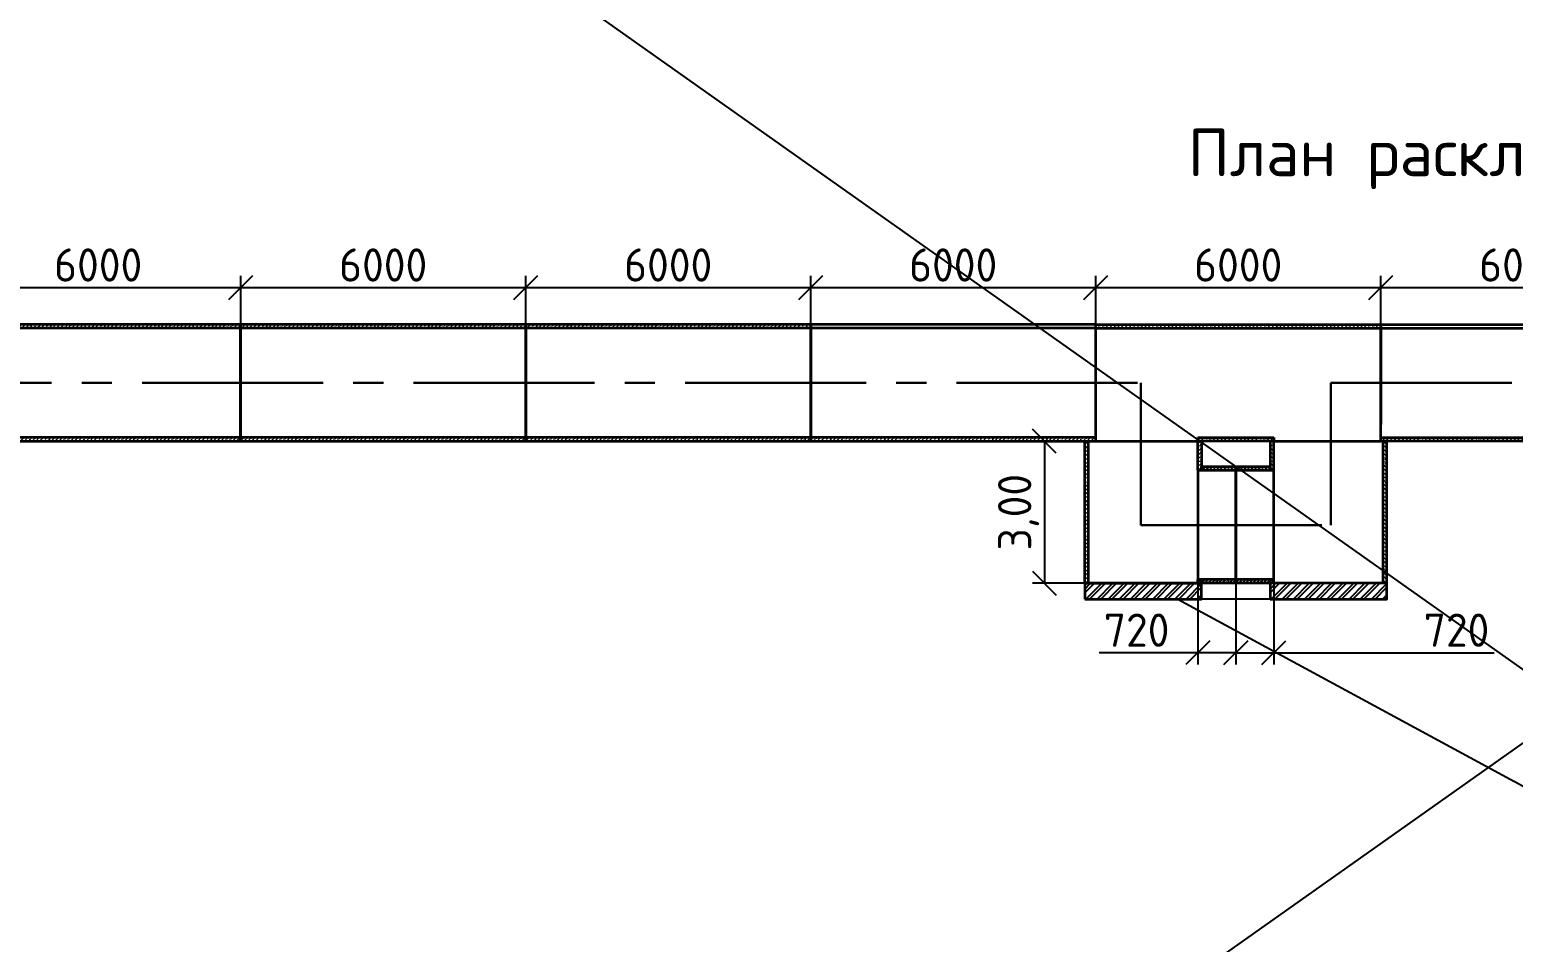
# Model space of a CAD drawing. Header units: millimetres. Extents: x 1601 to 14530, y 1157 to 12625.
# Drawn here: x 11548 to 11704.2, y 3016.1 to 3112.2 of the extents above; entities that cross this region are included whole.
import ezdxf
from ezdxf import colors
from ezdxf.entities.mleader import LeaderData, LeaderLine
from ezdxf.math import Vec2, Vec3

# ---------------------------------------------------------------- set-up
doc = ezdxf.new("R2010")
doc.units = ezdxf.units.MM
doc.linetypes.add('ACAD_ISO04W100', pattern=[30, 24, -3, 0, -3])
doc.linetypes.add('осевая2', pattern=[28.575, 19.05, -3.175, 3.175, -3.175])
for name, color, linetype, lineweight in [('Осевая', 2, 'осевая2', 30), ('Размер 3.5', 250, 'Continuous', 35), ('таблица', 250, 'Continuous', 35), ('шриховка', 251, 'ACAD_ISO04W100', 15)]:
    doc.layers.add(name, color=color, linetype=linetype, lineweight=lineweight)
doc.styles.add('-ISOCPEUR-', font='isocpeur.TTF')
doc.styles.add('GOST', font='GOST Common.ttf')
doc.dimstyles.new('М 1 к 200', dxfattribs={"dimtxt": 3.5, "dimasz": 2.5, "dimexe": 1.25, "dimexo": 0, "dimtad": 1, "dimlfac": 0.2, "dimrnd": 0.1, "dimzin": 1, "dimtxsty": 'GOST', "dimblk": 'OBLIQUE', "dimcen": 2.5, "dimclrd": 256, "dimclre": 256, "dimclrt": 256, "dimadec": 0, "dimazin": 2, "dimtfac": 1, "dimtmove": 0, "dimatfit": 3, "dimldrblk": 'NONE', "dimfxl": 1.25, "dimlwd": -1, "dimlwe": -1, "dimarcsym": 0})
pattern_1 = [(45, (-5955.2925, -1907.5019), (0.152215341, 0.558122918), [0.71755, -0.14351, 0, -0.14351])]
pattern_2 = [(45, (-5904.34743, -1568.37626), (0.1522153413, 0.558122918), [0.71755, -0.14351, 0, -0.14351])]
pattern_3 = [(315, (9777.2064, 9024.18965), (0.558122918, -0.152215341), [0.71755, -0.14351, 0, -0.14351])]

# ---------------------------------------------------------------- blocks, each defined once
blk = doc.blocks.new('Лоток')
at = {"layer": 'шриховка'}
h = blk.add_hatch(dxfattribs=at)
h.set_pattern_fill('ANSI36', color=256, scale=0.0904)
h.set_pattern_definition(pattern_1)
h.paths.add_polyline_path([(30, 5.75), (30, 6.15), (0, 6.15), (0, 5.75)])
h = blk.add_hatch(dxfattribs=at)
h.set_pattern_fill('ANSI36', color=256, scale=0.0904)
h.set_pattern_definition(pattern_1)
h.paths.add_polyline_path([(30, -6.15), (30, -5.75), (0, -5.75), (0, -6.15)])
blk.add_lwpolyline([(0, -5.75), (30, -5.75), (30, -6.15), (0, -6.15)], close=True)
at = {"layer": 'таблица'}
for p, q in [((30, 5.75), (0, 5.75)), ((30, -5.75), (0, -5.75))]:
    blk.add_line(p, q, dxfattribs=at)
blk.add_lwpolyline([(30, 6.15), (0, 6.15), (0, -6.15), (30, -6.15)], close=True, dxfattribs=at)
blk = doc.blocks.new('_Oblique')
at = {"color": 0, "linetype": 'ByBlock', "lineweight": -2}
blk.add_line((-0.5, -0.5), (0.5, 0.5), dxfattribs=at)
blk = doc.blocks.new('*D258')
at = {"transparency": 16777216}
for p, q in [((11540.21, 3081.2), (11540.21, 3086.32)), ((11570.21, 3081.2), (11570.21, 3086.32)), ((11540.21, 3085.07), (11570.21, 3085.07))]:
    blk.add_line(p, q, dxfattribs=at)
at = {"layer": 'Defpoints', "color": 0, "transparency": 16777216}
for p in [(11570.21, 3085.07), (11540.21, 3081.2), (11570.21, 3081.2)]:
    blk.add_point(p, dxfattribs=at)
at = {"transparency": 16777216, "xscale": 2.5, "yscale": 2.5, "zscale": 2.5, "rotation": 180}
blk.add_blockref('_Oblique', (11540.21, 3085.07), dxfattribs=at)
at = {"transparency": 16777216, "xscale": 2.5, "yscale": 2.5, "zscale": 2.5}
blk.add_blockref('_Oblique', (11570.21, 3085.07), dxfattribs=at)
at = {"transparency": 16777216, "insert": (11555.21, 3087.45), "char_height": 3.5, "attachment_point": 5, "style": 'GOST'}
blk.add_mtext('6000', dxfattribs=at)
blk = doc.blocks.new('_None')
blk = doc.blocks.new('*D259')
at = {"transparency": 16777216}
for p, q in [((11570.21, 3081.2), (11570.21, 3086.32)), ((11600.21, 3081.2), (11600.21, 3086.32)), ((11570.21, 3085.07), (11600.21, 3085.07))]:
    blk.add_line(p, q, dxfattribs=at)
at = {"layer": 'Defpoints', "color": 0, "transparency": 16777216}
for p in [(11600.21, 3085.07), (11570.21, 3081.2), (11600.21, 3081.2)]:
    blk.add_point(p, dxfattribs=at)
at = {"transparency": 16777216, "xscale": 2.5, "yscale": 2.5, "zscale": 2.5, "rotation": 180}
blk.add_blockref('_Oblique', (11570.21, 3085.07), dxfattribs=at)
at = {"transparency": 16777216, "xscale": 2.5, "yscale": 2.5, "zscale": 2.5}
blk.add_blockref('_Oblique', (11600.21, 3085.07), dxfattribs=at)
at = {"transparency": 16777216, "insert": (11585.21, 3087.45), "char_height": 3.5, "attachment_point": 5, "style": 'GOST'}
blk.add_mtext('6000', dxfattribs=at)
blk = doc.blocks.new('*D260')
at = {"transparency": 16777216}
for p, q in [((11600.21, 3081.2), (11600.21, 3086.32)), ((11630.21, 3081.2), (11630.21, 3086.32)), ((11600.21, 3085.07), (11630.21, 3085.07))]:
    blk.add_line(p, q, dxfattribs=at)
at = {"layer": 'Defpoints', "color": 0, "transparency": 16777216}
for p in [(11630.21, 3085.07), (11600.21, 3081.2), (11630.21, 3081.2)]:
    blk.add_point(p, dxfattribs=at)
at = {"transparency": 16777216, "xscale": 2.5, "yscale": 2.5, "zscale": 2.5, "rotation": 180}
blk.add_blockref('_Oblique', (11600.21, 3085.07), dxfattribs=at)
at = {"transparency": 16777216, "xscale": 2.5, "yscale": 2.5, "zscale": 2.5}
blk.add_blockref('_Oblique', (11630.21, 3085.07), dxfattribs=at)
at = {"transparency": 16777216, "insert": (11615.21, 3087.45), "char_height": 3.5, "attachment_point": 5, "style": 'GOST'}
blk.add_mtext('6000', dxfattribs=at)
blk = doc.blocks.new('*D261')
at = {"transparency": 16777216}
for p, q in [((11630.21, 3081.2), (11630.21, 3086.32)), ((11660.21, 3081.2), (11660.21, 3086.32)), ((11630.21, 3085.07), (11660.21, 3085.07))]:
    blk.add_line(p, q, dxfattribs=at)
at = {"layer": 'Defpoints', "color": 0, "transparency": 16777216}
for p in [(11660.21, 3085.07), (11630.21, 3081.2), (11660.21, 3081.2)]:
    blk.add_point(p, dxfattribs=at)
at = {"transparency": 16777216, "xscale": 2.5, "yscale": 2.5, "zscale": 2.5, "rotation": 180}
blk.add_blockref('_Oblique', (11630.21, 3085.07), dxfattribs=at)
at = {"transparency": 16777216, "xscale": 2.5, "yscale": 2.5, "zscale": 2.5}
blk.add_blockref('_Oblique', (11660.21, 3085.07), dxfattribs=at)
at = {"transparency": 16777216, "insert": (11645.21, 3087.45), "char_height": 3.5, "attachment_point": 5, "style": 'GOST'}
blk.add_mtext('6000', dxfattribs=at)
blk = doc.blocks.new('*D262')
at = {"transparency": 16777216}
for p, q in [((11660.21, 3081.2), (11660.21, 3086.32)), ((11690.21, 3081.2), (11690.21, 3086.32)), ((11660.21, 3085.07), (11690.21, 3085.07))]:
    blk.add_line(p, q, dxfattribs=at)
at = {"layer": 'Defpoints', "color": 0, "transparency": 16777216}
for p in [(11690.21, 3085.07), (11660.21, 3081.2), (11690.21, 3081.2)]:
    blk.add_point(p, dxfattribs=at)
at = {"transparency": 16777216, "xscale": 2.5, "yscale": 2.5, "zscale": 2.5, "rotation": 180}
blk.add_blockref('_Oblique', (11660.21, 3085.07), dxfattribs=at)
at = {"transparency": 16777216, "xscale": 2.5, "yscale": 2.5, "zscale": 2.5}
blk.add_blockref('_Oblique', (11690.21, 3085.07), dxfattribs=at)
at = {"transparency": 16777216, "insert": (11675.21, 3087.45), "char_height": 3.5, "attachment_point": 5, "style": 'GOST'}
blk.add_mtext('6000', dxfattribs=at)
blk = doc.blocks.new('*D263')
at = {"transparency": 16777216}
for p, q in [((11690.21, 3081.2), (11690.21, 3086.32)), ((11720.21, 3081.2), (11720.21, 3086.32)), ((11690.21, 3085.07), (11720.21, 3085.07))]:
    blk.add_line(p, q, dxfattribs=at)
at = {"layer": 'Defpoints', "color": 0, "transparency": 16777216}
for p in [(11720.21, 3085.07), (11690.21, 3081.2), (11720.21, 3081.2)]:
    blk.add_point(p, dxfattribs=at)
at = {"transparency": 16777216, "xscale": 2.5, "yscale": 2.5, "zscale": 2.5, "rotation": 180}
blk.add_blockref('_Oblique', (11690.21, 3085.07), dxfattribs=at)
at = {"transparency": 16777216, "xscale": 2.5, "yscale": 2.5, "zscale": 2.5}
blk.add_blockref('_Oblique', (11720.21, 3085.07), dxfattribs=at)
at = {"transparency": 16777216, "insert": (11705.21, 3087.45), "char_height": 3.5, "attachment_point": 5, "style": 'GOST'}
blk.add_mtext('6000', dxfattribs=at)
blk = doc.blocks.new('*D308')
at = {"transparency": 16777216}
for p, q in [((11659.06, 3068.9), (11653.56, 3068.9)), ((11654.81, 3068.9), (11654.81, 3053.95)), ((11659.06, 3053.95), (11653.56, 3053.95))]:
    blk.add_line(p, q, dxfattribs=at)
at = {"layer": 'Defpoints', "color": 0, "transparency": 16777216}
for p in [(11659.06, 3068.9), (11654.81, 3053.95), (11659.06, 3053.95)]:
    blk.add_point(p, dxfattribs=at)
at = {"transparency": 16777216, "xscale": 2.5, "yscale": 2.5, "zscale": 2.5}
for p, rotation in [((11654.81, 3068.9), 90), ((11654.81, 3053.95), 270)]:
    blk.add_blockref('_Oblique', p, dxfattribs=dict(at, rotation=rotation))
at = {"transparency": 16777216, "insert": (11652.09, 3061.42), "char_height": 3.5, "attachment_point": 5, "rotation": 90, "style": 'GOST'}
blk.add_mtext('3,00', dxfattribs=at)
blk = doc.blocks.new('*D309')
at = {"transparency": 16777216}
for p, q in [((11670.96, 3053.95), (11670.96, 3045.38)), ((11674.96, 3053.95), (11674.96, 3045.38)), ((11670.96, 3046.63), (11660.57, 3046.63)), ((11674.96, 3046.63), (11670.96, 3046.63))]:
    blk.add_line(p, q, dxfattribs=at)
at = {"layer": 'Defpoints', "color": 0, "transparency": 16777216}
for p in [(11670.96, 3053.95), (11674.96, 3053.95), (11674.96, 3046.63)]:
    blk.add_point(p, dxfattribs=at)
at = {"transparency": 16777216, "xscale": 2.5, "yscale": 2.5, "zscale": 2.5, "rotation": 180}
blk.add_blockref('_Oblique', (11670.96, 3046.63), dxfattribs=at)
at = {"transparency": 16777216, "xscale": 2.5, "yscale": 2.5, "zscale": 2.5}
blk.add_blockref('_Oblique', (11674.96, 3046.63), dxfattribs=at)
at = {"transparency": 16777216, "insert": (11664.52, 3049), "char_height": 3.5, "attachment_point": 5, "style": 'GOST'}
blk.add_mtext('720', dxfattribs=at)
blk = doc.blocks.new('*D310')
at = {"transparency": 16777216}
for p, q in [((11674.96, 3053.95), (11674.96, 3045.38)), ((11678.96, 3053.95), (11678.96, 3045.38)), ((11674.96, 3046.63), (11678.96, 3046.63)), ((11678.96, 3046.63), (11702.14, 3046.63))]:
    blk.add_line(p, q, dxfattribs=at)
at = {"layer": 'Defpoints', "color": 0, "transparency": 16777216}
for p in [(11674.96, 3053.95), (11678.96, 3053.95), (11674.96, 3046.63)]:
    blk.add_point(p, dxfattribs=at)
at = {"transparency": 16777216, "xscale": 2.5, "yscale": 2.5, "zscale": 2.5, "rotation": 180}
blk.add_blockref('_Oblique', (11674.96, 3046.63), dxfattribs=at)
at = {"transparency": 16777216, "xscale": 2.5, "yscale": 2.5, "zscale": 2.5}
blk.add_blockref('_Oblique', (11678.96, 3046.63), dxfattribs=at)
at = {"transparency": 16777216, "insert": (11698.19, 3049), "char_height": 3.5, "attachment_point": 5, "style": 'GOST'}
blk.add_mtext('720', dxfattribs=at)

msp = doc.modelspace()

# ---------------------------------------------------------------- hatches: boundary and pattern name
h = msp.add_hatch()
h.set_pattern_fill('ANSI35', scale=0.082)
h.set_pattern_definition([(45, (253.7017, 324.92013), (-0.3681905, 0.3681905), []), (45, (254.06987, 324.92013), (-0.3681905, 0.3681905), [0.650875, -0.130175, 0, -0.130175])])
h.paths.add_polyline_path([(11674.9583, 3065.8472), (11674.9583, 3066.2472), (11671.3583, 3066.2472), (11671.3583, 3065.8472)])
h.paths.add_polyline_path([(11674.9583, 3053.9472), (11674.9583, 3054.3472), (11671.3583, 3054.3472), (11671.3583, 3053.9472)])
h = msp.add_hatch()
h.set_pattern_fill('ANSI35', scale=0.082)
h.set_pattern_definition([(45, (257.3017, 324.92013), (-0.3681905, 0.3681905), []), (45, (257.66987, 324.92013), (-0.3681905, 0.3681905), [0.650875, -0.130175, 0, -0.130175])])
h.paths.add_polyline_path([(11678.5583, 3065.8472), (11678.5583, 3066.2472), (11674.9583, 3066.2472), (11674.9583, 3065.8472)])
h.paths.add_polyline_path([(11678.5583, 3053.9472), (11678.5583, 3054.3472), (11674.9583, 3054.3472), (11674.9583, 3053.9472)])
h = msp.add_hatch()
h.set_pattern_fill('ANSI32', scale=0.087)
h.set_pattern_definition([(45, (-28.19935, -9.7457), (-0.58596171, 0.58596171), []), (45, (-27.8087, -9.7457), (-0.58596171, 0.58596171), [])])
h.paths.add_polyline_path([(11671.3583, 3052.2756), (11671.3583, 3053.9472), (11659.0583, 3053.9472), (11659.0583, 3052.2756)])
h = msp.add_hatch()
h.set_pattern_fill('ANSI32', scale=0.087)
h.set_pattern_definition([(45, (-8.69935, -9.7457), (-0.58596171, 0.58596171), []), (45, (-8.3087, -9.7457), (-0.58596171, 0.58596171), [])])
h.paths.add_polyline_path([(11690.8583, 3052.2756), (11690.8583, 3053.9472), (11678.5583, 3053.9472), (11678.5583, 3052.2756)])
at = {"layer": 'шриховка'}
h = msp.add_hatch(dxfattribs=at)
h.set_pattern_fill('ANSI36', color=256, scale=0.0904)
h.set_pattern_definition(pattern_2)
h.paths.add_polyline_path([(11660.2083, 3080.7972), (11660.2083, 3081.1972), (11690.2083, 3081.1972), (11690.2083, 3080.7972)])
h = msp.add_hatch(dxfattribs=at)
h.set_pattern_fill('ANSI36', color=256, scale=0.0904)
h.set_pattern_definition([(45, (5674.91582, 1167.54525), (0.152215341, 0.558122918), [0.71755, -0.14351, 0, -0.14351])])
h.paths.add_polyline_path([(11660.2083, 3068.8972), (11660.2083, 3069.2972), (11630.2083, 3069.2972), (11630.2083, 3068.8972)])
h = msp.add_hatch(dxfattribs=at)
h.set_pattern_fill('ANSI36', color=256, scale=0.0904)
h.set_pattern_definition(pattern_2)
h.paths.add_polyline_path([(11659.4583, 3053.9472), (11659.0583, 3053.9472), (11659.0583, 3068.8972), (11659.4583, 3068.8972)])
h = msp.add_hatch(dxfattribs=at)
h.set_pattern_fill('ANSI36', color=256, scale=0.0904)
h.set_pattern_definition(pattern_2)
h.paths.add_polyline_path([(11670.9583, 3069.2972), (11670.9583, 3068.8972), (11678.9583, 3068.8972), (11678.9583, 3069.2972)])
h = msp.add_hatch(dxfattribs=at)
h.set_pattern_fill('ANSI36', color=256, scale=0.0904)
h.set_pattern_definition(pattern_2)
h.paths.add_polyline_path([(11670.9583, 3065.8472), (11671.3583, 3065.8472), (11671.3583, 3068.8972), (11670.9583, 3068.8972)])
h.paths.add_polyline_path([(11671.3583, 3054.3472), (11670.9583, 3054.3472), (11670.9583, 3053.9472), (11671.3583, 3053.9472)])
h = msp.add_hatch(dxfattribs=at)
h.set_pattern_fill('ANSI36', color=256, scale=0.0904, angle=-90)
h.set_pattern_definition(pattern_3)
h.paths.add_polyline_path([(11678.5583, 3065.8472), (11678.9583, 3065.8472), (11678.9583, 3068.8972), (11678.5583, 3068.8972)])
h.paths.add_polyline_path([(11678.9583, 3054.3472), (11678.5583, 3054.3472), (11678.5583, 3053.9472), (11678.9583, 3053.9472)])
h = msp.add_hatch(dxfattribs=at)
h.set_pattern_fill('ANSI36', color=256, scale=0.0904)
h.set_pattern_definition(pattern_2)
h.paths.add_polyline_path([(11690.2083, 3068.8972), (11690.2083, 3069.2972), (11720.2083, 3069.2972), (11720.2083, 3068.8972)])
h = msp.add_hatch(dxfattribs=at)
h.set_pattern_fill('ANSI36', color=256, scale=0.0904, angle=-90)
h.set_pattern_definition(pattern_3)
h.paths.add_polyline_path([(11690.4583, 3053.9472), (11690.8583, 3053.9472), (11690.8583, 3068.8972), (11690.4583, 3068.8972)])

# ---------------------------------------------------------------- linework, layer by layer
at = {"color": 7, "lineweight": 35}
for p, q in [((11670.9583, 3068.8972), (11670.9583, 3069.2972)), ((11678.9583, 3069.2972), (11678.9583, 3068.8972)), ((11678.9583, 3068.8972), (11690.2083, 3068.8972)), ((11678.9583, 3054.3472), (11678.9583, 3065.8472))]:
    msp.add_line(p, q, dxfattribs=at)
msp.add_line((11670.9583, 3065.8472), (11671.476, 3065.8472))
for points in [[(11630.2083, 3069.2972), (11660.2083, 3069.2972), (11660.2083, 3068.8972), (11630.2083, 3068.8972)], [(11720.2083, 3069.2972), (11690.2083, 3069.2972), (11690.2083, 3068.8972), (11720.2083, 3068.8972)]]:
    msp.add_lwpolyline(points, close=True)
for points in [[(11678.9583, 3069.2972), (11670.9583, 3069.2972)], [(11670.9583, 3068.8972), (11678.9583, 3068.8972)], [(11671.3583, 3065.8472), (11671.3583, 3068.8972), (11670.9583, 3068.8972), (11670.9583, 3065.8472)], [(11678.5583, 3065.8472), (11678.5583, 3068.8972), (11678.9583, 3068.8972), (11678.9583, 3065.8472)], [(11671.3583, 3053.9472), (11671.3583, 3054.3472)], [(11678.5583, 3053.9472), (11678.5583, 3054.3472)], [(11678.9583, 3054.3472), (11678.9583, 3053.9472)]]:
    msp.add_lwpolyline(points)
for points in [[(11670.9583, 3065.8472), (11674.9583, 3065.8472), (11674.9583, 3054.3472), (11670.9583, 3054.3472)], [(11670.9583, 3065.8472), (11670.9583, 3053.9472)], [(11671.3583, 3065.8472), (11671.3583, 3066.2472), (11674.9583, 3066.2472), (11674.9583, 3053.9472), (11671.3583, 3053.9472), (11671.3583, 3054.3472)], [(11678.5583, 3054.3472), (11678.5583, 3053.9472), (11674.9583, 3053.9472), (11674.9583, 3066.2472), (11678.5583, 3066.2472), (11678.5583, 3065.8472)], [(11678.9583, 3054.3472), (11674.9583, 3054.3472), (11674.9583, 3065.8472), (11678.9583, 3065.8472)]]:
    msp.add_lwpolyline(points, dxfattribs=at)
at = {"lineweight": 35}
for points in [[(11659.0583, 3052.2756), (11671.3583, 3052.2756), (11671.3583, 3053.9472), (11659.0583, 3053.9472)], [(11678.5583, 3052.2756), (11690.8583, 3052.2756), (11690.8583, 3053.9472), (11678.5583, 3053.9472)]]:
    msp.add_lwpolyline(points, close=True, dxfattribs=at)
at = {"layer": 'Осевая'}
msp.add_lwpolyline([(11474.1083, 3075.0472), (11664.9583, 3075.0472), (11664.9583, 3060.0472), (11684.9583, 3060.0472), (11684.9583, 3075.0472), (11895.9583, 3075.0472), (11895.9583, 3065.0472), (11932.1083, 3065.0472)], dxfattribs=at)
at = {"layer": 'таблица'}
for p, q in [((11660.2083, 3080.7972), (11630.2083, 3080.7972)), ((11660.2083, 3080.7972), (11690.2083, 3080.7972)), ((11690.2083, 3080.7972), (11720.2083, 3080.7972)), ((11660.2083, 3069.2972), (11630.2083, 3069.2972)), ((11659.4583, 3053.9472), (11659.4583, 3068.8972)), ((11670.9583, 3069.2972), (11678.9583, 3069.2972)), ((11670.9583, 3065.8472), (11670.9583, 3068.8972)), ((11678.9583, 3065.8472), (11678.9583, 3068.8972)), ((11690.2083, 3069.2972), (11720.2083, 3069.2972)), ((11690.4583, 3053.9472), (11690.4583, 3068.8972)), ((11659.0583, 3053.9472), (11671.3583, 3053.9472)), ((11670.9583, 3053.9472), (11670.9583, 3054.3472)), ((11690.8583, 3053.9472), (11678.5583, 3053.9472)), ((11678.9583, 3053.9472), (11678.9583, 3054.3472))]:
    msp.add_line(p, q, dxfattribs=at)
for points in [[(11660.2083, 3081.1972), (11630.2083, 3081.1972), (11630.2083, 3068.8972), (11660.2083, 3068.8972)], [(11690.2083, 3081.1972), (11720.2083, 3081.1972), (11720.2083, 3068.8972), (11690.2083, 3068.8972)]]:
    msp.add_lwpolyline(points, close=True, dxfattribs=at)
for points in [[(11660.2083, 3070.7407), (11660.2083, 3081.1972), (11690.2083, 3081.1972), (11690.2083, 3070.6379)], [(11659.0583, 3053.9472), (11659.0583, 3068.8972), (11671.3583, 3068.8972), (11671.3583, 3065.8472)], [(11678.9583, 3068.8972), (11670.9583, 3068.8972)], [(11678.9583, 3068.8972), (11678.5583, 3068.8972), (11678.5583, 3065.8472)], [(11690.8583, 3053.9472), (11690.8583, 3068.8972), (11690.4583, 3068.8972)], [(11671.3583, 3054.3472), (11671.3583, 3053.9472)], [(11678.5583, 3054.3472), (11678.5583, 3053.9472)]]:
    msp.add_lwpolyline(points, dxfattribs=at)

# ---------------------------------------------------------------- block references
for p in [(11540.2083, 3075.0472), (11570.2083, 3075.0472), (11600.2083, 3075.0472)]:
    msp.add_blockref('Лоток', p)

# ---------------------------------------------------------------- texts
at = {"layer": 'Размер 3.5', "color": 18, "true_color": 0x000000, "style": '-ISOCPEUR-'}
msp.add_text('План раскладки  лотков канала (1:200)', height=5, dxfattribs=at).set_placement((11669.9015, 3096.7985))

# ---------------------------------------------------------------- dimensions: what is measured, and where the dimension line sits
for base, p1, p2, picture, middle in [((11570.2083, 3085.0728), (11540.2083, 3081.1972), (11570.2083, 3081.1972), '*D258', (11555.2083, 3087.4478)), ((11600.2083, 3085.0728), (11570.2083, 3081.1972), (11600.2083, 3081.1972), '*D259', (11585.2083, 3087.4478)), ((11630.2083, 3085.0728), (11600.2083, 3081.1972), (11630.2083, 3081.1972), '*D260', (11615.2083, 3087.4478)), ((11660.2083, 3085.0728), (11630.2083, 3081.1972), (11660.2083, 3081.1972), '*D261', (11645.2083, 3087.4478)), ((11690.2083, 3085.0728), (11660.2083, 3081.1972), (11690.2083, 3081.1972), '*D262', (11675.2083, 3087.4478)), ((11720.2083, 3085.0728), (11690.2083, 3081.1972), (11720.2083, 3081.1972), '*D263', (11705.2083, 3087.4478))]:
    dim = msp.add_linear_dim(base=base, p1=p1, p2=p2, text='6000', dimstyle='М 1 к 200')
    dim.commit()
    dim.dimension.update_dxf_attribs({"geometry": picture, "text_midpoint": middle})
dim = msp.add_linear_dim(base=(11654.8142, 3053.9472), p1=(11659.0583, 3068.8972), p2=(11659.0583, 3053.9472), angle=90, dimstyle='М 1 к 200')
dim.commit()
dim.dimension.update_dxf_attribs({"geometry": '*D308', "text_midpoint": (11652.0892, 3061.4222)})

# ---------------------------------------------------------------- next in the draw order: leaders
at = {"layer": 'Размер 3.5'}
ml = msp.add_multileader_mtext('Standard', dxfattribs=at)
ml.set_content('Заделка отверстия\\Pбетоном Б 15', color=256, style='-ISOCPEUR-')
ml.set_leader_properties()
ml.build(insert=Vec2(0, 0))
ml.multileader.update_dxf_attribs({"text_left_attachment_type": 6, "text_right_attachment_type": 6, "dogleg_length": 0.36, "arrow_head_size": 0.18})
ctx = ml.context
ctx.base_point, ctx.char_height, ctx.arrow_head_size, ctx.landing_gap_size, ctx.plane_origin = Vec3(11705.8958, 3032.4153), 3.5, 0.18, 0.09, Vec3(11673.5478, 3033.8705)
ctx.left_attachment, ctx.right_attachment = 6, 6
notes = []
notes.append((ctx, [(1, (1, 1, 0), (11705.5358, 3032.4153), (1, 0), 0.36, [(1, [(11683.4595, 3052.2756), (11668.8484, 3052.2756)], 0, [])])]))
ctx.mtext.insert, ctx.mtext.width, ctx.mtext.flow_direction = Vec3(11705.9858, 3036.6153), 44.240397, 5
ctx.mtext.has_bg_fill, ctx.mtext.bg_color, ctx.mtext.bg_scale_factor, ctx.mtext.bg_transparency, ctx.mtext.use_window_bg_color = 1, -1027028792, 1.5, 0, 1
for ctx, leaders in notes:
    for number, flags, end, landing, length, lines in leaders:
        leader = LeaderData()
        leader.index, (leader.has_last_leader_line, leader.has_dogleg_vector, leader.attachment_direction) = number, flags
        leader.last_leader_point, leader.dogleg_vector, leader.dogleg_length = Vec3(end), Vec3(landing), length
        for number, points, colour, breaks in lines:
            line = LeaderLine()
            line.index, line.vertices, line.color, line.breaks = number, Vec3.list(points), colors.encode_raw_color(colour), breaks
            leader.lines.append(line)
        ctx.leaders.append(leader)

# ---------------------------------------------------------------- next in the draw order: linework, layer by layer
for p, q in [((12007.6464, 3250.9949), (11413.6464, 2830.9949)), ((11413.6464, 3250.9949), (12007.6464, 2830.9949))]:
    msp.add_line(p, q)

# ---------------------------------------------------------------- next in the draw order: dimensions: what is measured, and where the dimension line sits
dim = msp.add_linear_dim(base=(11674.9583, 3046.6275), p1=(11670.9583, 3053.9472), p2=(11674.9583, 3053.9472), text='720', dimstyle='М 1 к 200')
dim.commit()
dim.dimension.update_dxf_attribs({"geometry": '*D309', "text_midpoint": (11664.5163, 3046.6275), "dimtype": 160})
dim = msp.add_linear_dim(base=(11674.9583, 3046.6275), p1=(11678.9583, 3053.9472), p2=(11674.9583, 3053.9472), angle=180, text='720', dimstyle='М 1 к 200')
dim.commit()
dim.dimension.update_dxf_attribs({"geometry": '*D310', "text_midpoint": (11698.1938, 3046.6275), "dimtype": 160})

doc.saveas('drawing.dxf')
